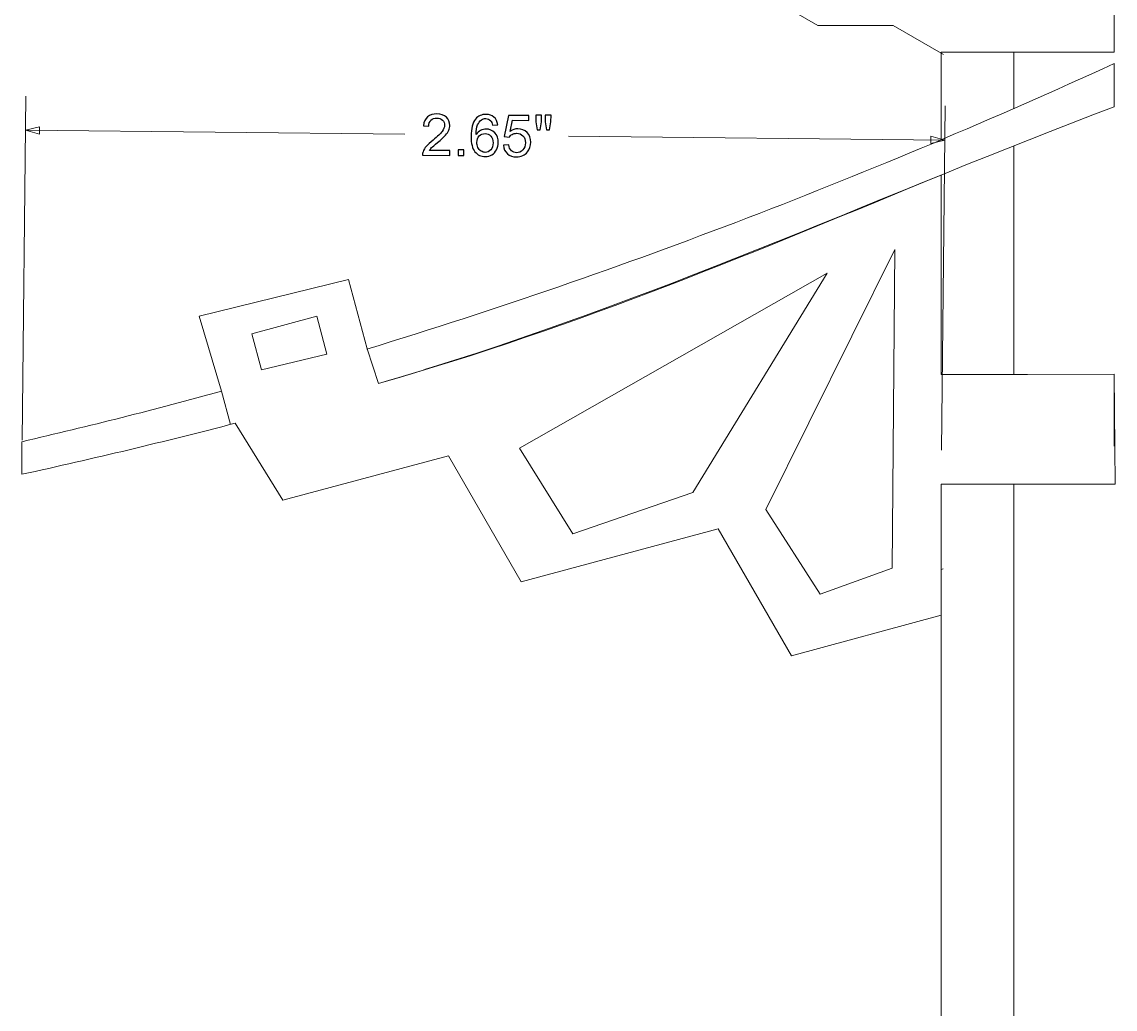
# Model space of a CAD drawing. Header units: inches. Extents: x -60.4 to -14.9, y -20.3 to 14.1.
# Drawn here: x -31.495 to -28.339, y 1.39 to 4.239 of the extents above; entities that cross this region are included whole.
import ezdxf

# ---------------------------------------------------------------- set-up
doc = ezdxf.new("R2010")
doc.units = ezdxf.units.IN
doc.header["$MEASUREMENT"] = 0
doc.layers.add('Master Desktop', color=7, linetype='Continuous', plot=False)

msp = doc.modelspace()

# ---------------------------------------------------------------- linework, layer by layer
at = {"layer": 'Master Desktop', "lineweight": 9}
msp.add_open_spline([(-29.7613, 4.447), (-29.7613, 4.447), (-29.5827, 4.3439), (-29.5827, 4.3439), (-29.5827, 4.3439), (-29.5827, 4.3439), (-29.3968, 4.3439), (-29.3968, 4.3439), (-29.3968, 4.3439), (-29.3968, 4.3439), (-29.1972, 4.2287), (-29.1972, 4.2287), (-29.1972, 4.2287), (-29.1972, 4.2287), (-28.9801, 4.2287), (-28.9801, 4.2287), (-28.9801, 4.2287), (-28.9801, 4.2287), (-28.8346, 4.1446), (-28.8346, 4.1446)], degree=3, knots=[0, 0, 0, 0, 0.166667, 0.166667, 0.166667, 0.166667, 0.333333, 0.333333, 0.333333, 0.333333, 0.5, 0.5, 0.5, 0.5, 0.666667, 0.666667, 0.666667, 0.666667, 1, 1, 1, 1], dxfattribs=at)
for points in [[(-28.3417, 4.3263), (-28.3417, 4.3263), (-28.3417, 4.1518), (-28.3417, 4.1518)], [(-28.8417, 4.1518), (-28.8417, 4.1518), (-28.3417, 4.1518), (-28.3417, 4.1518)], [(-28.3417, 3.9941), (-28.3417, 3.9941), (-28.3417, 4.1186), (-28.3417, 4.1186)], [(-30.4983, 3.295), (-30.4983, 3.295), (-30.552, 3.4953), (-30.552, 3.4953)], [(-30.9187, 3.1731), (-30.9187, 3.1731), (-30.893, 3.0772), (-30.893, 3.0772)], [(-31.4954, 3.0274), (-31.4954, 3.0274), (-31.4954, 2.9332), (-31.4954, 2.9332)]]:
    msp.add_open_spline(points, degree=3, dxfattribs=at)
at = {"layer": 'Master Desktop', "lineweight": 18}
for points in [[(-28.8417, 4.1518), (-28.8417, 4.1518), (-28.8417, 3.898), (-28.8417, 3.898)], [(-28.8417, 3.898), (-28.8417, 3.898), (-28.8417, 4.1518), (-28.8417, 4.1518)], [(-28.6317, 4.1518), (-28.6317, 4.1518), (-28.6317, 3.9889), (-28.6317, 3.9889)], [(-30.499, 3.2947), (-29.7552, 3.5217), (-29.0328, 3.8026), (-28.3417, 4.1186)], [(-28.6317, 3.8814), (-28.6317, 3.8814), (-28.6317, 3.2215), (-28.6317, 3.2215)], [(-28.8417, 3.797), (-28.8417, 3.797), (-28.8417, 3.2215), (-28.8417, 3.2215)], [(-28.8417, 3.2215), (-28.8417, 3.2215), (-28.8417, 3.797), (-28.8417, 3.797)], [(-31.4954, 3.0274), (-31.302, 3.0721), (-31.1097, 3.1207), (-30.9187, 3.1731)], [(-31.4954, 2.9332), (-31.2884, 2.9787), (-31.0827, 3.0277), (-30.8797, 3.0806)], [(-28.8417, 2.9048), (-28.8417, 2.9048), (-28.8417, -0.3767), (-28.8417, -0.3767)], [(-28.8417, -0.3767), (-28.8417, -0.3767), (-28.8417, 2.9048), (-28.8417, 2.9048)], [(-28.6317, 2.9048), (-28.6317, 2.9048), (-28.6317, -0.3737), (-28.6317, -0.3737)]]:
    msp.add_open_spline(points, degree=3, dxfattribs=at)
at = {"layer": 'Master Desktop', "color": 155, "lineweight": 9}
for points in [[(-31.4943, 3.0316), (-31.4943, 3.0316), (-31.4837, 4.0246), (-31.4837, 4.0246)], [(-28.8407, 3.0033), (-28.8407, 3.0033), (-28.8301, 3.9963), (-28.8301, 3.9963)], [(-31.4848, 3.9262), (-31.4848, 3.9262), (-30.3894, 3.9145), (-30.3894, 3.9145)], [(-29.9169, 3.9095), (-29.9169, 3.9095), (-28.8311, 3.8979), (-28.8311, 3.8979)]]:
    msp.add_open_spline(points, degree=3, dxfattribs=at)
at = {"layer": 'Master Desktop', "lineweight": 18}
msp.add_open_spline([(-30.4656, 3.1955), (-30.4138, 3.2108), (-30.3624, 3.2263), (-30.3112, 3.2422), (-30.3112, 3.2422), (-29.6175, 3.4572), (-29.0013, 3.7448), (-28.3417, 3.9941)], degree=3, knots=[0, 0, 0, 0, 0.333333, 0.333333, 0.333333, 0.333333, 1, 1, 1, 1], dxfattribs=at)
at = {"layer": 'Master Desktop', "color": 155}
for points, knots in [([(-30.2601, 3.8678), (-30.2601, 3.8678), (-30.2602, 3.8537), (-30.2602, 3.8537), (-30.2602, 3.8537), (-30.2602, 3.8537), (-30.339, 3.8541), (-30.339, 3.8541), (-30.339, 3.8541), (-30.3391, 3.8576), (-30.3385, 3.861), (-30.3372, 3.8643), (-30.3372, 3.8643), (-30.3352, 3.8696), (-30.332, 3.8749), (-30.3275, 3.8801), (-30.3275, 3.8801), (-30.323, 3.8852), (-30.3166, 3.8912), (-30.3083, 3.898), (-30.3083, 3.898), (-30.2953, 3.9085), (-30.2865, 3.9169), (-30.2819, 3.9231), (-30.2819, 3.9231), (-30.2773, 3.9293), (-30.275, 3.9352), (-30.2749, 3.9407), (-30.2749, 3.9407), (-30.2749, 3.9465), (-30.2769, 3.9514), (-30.2811, 3.9554), (-30.2811, 3.9554), (-30.2852, 3.9594), (-30.2906, 3.9614), (-30.2973, 3.9614), (-30.2973, 3.9614), (-30.3043, 3.9615), (-30.31, 3.9594), (-30.3142, 3.9552), (-30.3142, 3.9552), (-30.3185, 3.951), (-30.3206, 3.9451), (-30.3207, 3.9377), (-30.3207, 3.9377), (-30.3207, 3.9377), (-30.3358, 3.9393), (-30.3358, 3.9393), (-30.3358, 3.9393), (-30.3347, 3.9505), (-30.3307, 3.959), (-30.324, 3.9649), (-30.324, 3.9649), (-30.3172, 3.9707), (-30.3082, 3.9736), (-30.2969, 3.9736), (-30.2969, 3.9736), (-30.2854, 3.9735), (-30.2764, 3.9703), (-30.2698, 3.9639), (-30.2698, 3.9639), (-30.2631, 3.9575), (-30.2598, 3.9496), (-30.2599, 3.9403), (-30.2599, 3.9403), (-30.2599, 3.9355), (-30.2609, 3.9308), (-30.2629, 3.9262), (-30.2629, 3.9262), (-30.2649, 3.9216), (-30.2681, 3.9168), (-30.2727, 3.9117), (-30.2727, 3.9117), (-30.2772, 3.9066), (-30.2848, 3.8997), (-30.2954, 3.8909), (-30.2954, 3.8909), (-30.3042, 3.8835), (-30.3099, 3.8786), (-30.3124, 3.876), (-30.3124, 3.876), (-30.3149, 3.8733), (-30.3169, 3.8707), (-30.3186, 3.8681), (-30.3186, 3.8681), (-30.3186, 3.8681), (-30.2601, 3.8678), (-30.2601, 3.8678)], [0, 0, 0, 0, 0.043478, 0.043478, 0.043478, 0.043478, 0.086957, 0.086957, 0.086957, 0.086957, 0.130435, 0.130435, 0.130435, 0.130435, 0.173913, 0.173913, 0.173913, 0.173913, 0.217391, 0.217391, 0.217391, 0.217391, 0.26087, 0.26087, 0.26087, 0.26087, 0.304348, 0.304348, 0.304348, 0.304348, 0.347826, 0.347826, 0.347826, 0.347826, 0.391304, 0.391304, 0.391304, 0.391304, 0.434783, 0.434783, 0.434783, 0.434783, 0.478261, 0.478261, 0.478261, 0.478261, 0.521739, 0.521739, 0.521739, 0.521739, 0.565217, 0.565217, 0.565217, 0.565217, 0.608696, 0.608696, 0.608696, 0.608696, 0.652174, 0.652174, 0.652174, 0.652174, 0.695652, 0.695652, 0.695652, 0.695652, 0.73913, 0.73913, 0.73913, 0.73913, 0.782609, 0.782609, 0.782609, 0.782609, 0.826087, 0.826087, 0.826087, 0.826087, 0.869565, 0.869565, 0.869565, 0.869565, 0.913043, 0.913043, 0.913043, 0.913043, 1, 1, 1, 1]), ([(-30.1217, 3.9422), (-30.1217, 3.9422), (-30.1362, 3.9411), (-30.1362, 3.9411), (-30.1362, 3.9411), (-30.1375, 3.9469), (-30.1393, 3.9511), (-30.1417, 3.9537), (-30.1417, 3.9537), (-30.1457, 3.9579), (-30.1505, 3.96), (-30.1563, 3.96), (-30.1563, 3.96), (-30.161, 3.9601), (-30.1651, 3.9588), (-30.1686, 3.9562), (-30.1686, 3.9562), (-30.1732, 3.9529), (-30.1769, 3.948), (-30.1796, 3.9415), (-30.1796, 3.9415), (-30.1823, 3.9351), (-30.1837, 3.9259), (-30.1839, 3.914), (-30.1839, 3.914), (-30.1804, 3.9193), (-30.176, 3.9233), (-30.1709, 3.9259), (-30.1709, 3.9259), (-30.1658, 3.9284), (-30.1604, 3.9297), (-30.1549, 3.9297), (-30.1549, 3.9297), (-30.1451, 3.9296), (-30.1368, 3.926), (-30.13, 3.9188), (-30.13, 3.9188), (-30.1232, 3.9116), (-30.1198, 3.9022), (-30.1199, 3.8909), (-30.1199, 3.8909), (-30.1199, 3.8834), (-30.1216, 3.8765), (-30.1248, 3.8701), (-30.1248, 3.8701), (-30.1281, 3.8636), (-30.1325, 3.8587), (-30.1382, 3.8554), (-30.1382, 3.8554), (-30.1438, 3.852), (-30.1502, 3.8503), (-30.1574, 3.8504), (-30.1574, 3.8504), (-30.1696, 3.8504), (-30.1795, 3.855), (-30.1872, 3.864), (-30.1872, 3.864), (-30.1948, 3.873), (-30.1986, 3.8878), (-30.1985, 3.9084), (-30.1985, 3.9084), (-30.1984, 3.9314), (-30.194, 3.9481), (-30.1854, 3.9586), (-30.1854, 3.9586), (-30.178, 3.9676), (-30.1679, 3.9721), (-30.1553, 3.9721), (-30.1553, 3.9721), (-30.146, 3.972), (-30.1383, 3.9694), (-30.1324, 3.9641), (-30.1324, 3.9641), (-30.1264, 3.9588), (-30.1228, 3.9515), (-30.1217, 3.9422)], [0, 0, 0, 0, 0.05, 0.05, 0.05, 0.05, 0.1, 0.1, 0.1, 0.1, 0.15, 0.15, 0.15, 0.15, 0.2, 0.2, 0.2, 0.2, 0.25, 0.25, 0.25, 0.25, 0.3, 0.3, 0.3, 0.3, 0.35, 0.35, 0.35, 0.35, 0.4, 0.4, 0.4, 0.4, 0.45, 0.45, 0.45, 0.45, 0.5, 0.5, 0.5, 0.5, 0.55, 0.55, 0.55, 0.55, 0.6, 0.6, 0.6, 0.6, 0.65, 0.65, 0.65, 0.65, 0.7, 0.7, 0.7, 0.7, 0.75, 0.75, 0.75, 0.75, 0.8, 0.8, 0.8, 0.8, 0.85, 0.85, 0.85, 0.85, 0.9, 0.9, 0.9, 0.9, 1, 1, 1, 1]), ([(-30.1053, 3.8828), (-30.1053, 3.8828), (-30.0899, 3.8841), (-30.0899, 3.8841), (-30.0899, 3.8841), (-30.0888, 3.8766), (-30.0862, 3.8709), (-30.0821, 3.8671), (-30.0821, 3.8671), (-30.0779, 3.8634), (-30.0729, 3.8615), (-30.0671, 3.8614), (-30.0671, 3.8614), (-30.0601, 3.8614), (-30.0541, 3.864), (-30.0492, 3.8693), (-30.0492, 3.8693), (-30.0443, 3.8746), (-30.0418, 3.8816), (-30.0417, 3.8904), (-30.0417, 3.8904), (-30.0417, 3.8987), (-30.044, 3.9053), (-30.0487, 3.9102), (-30.0487, 3.9102), (-30.0533, 3.915), (-30.0594, 3.9175), (-30.067, 3.9175), (-30.067, 3.9175), (-30.0717, 3.9175), (-30.076, 3.9165), (-30.0798, 3.9144), (-30.0798, 3.9144), (-30.0836, 3.9122), (-30.0866, 3.9095), (-30.0888, 3.9061), (-30.0888, 3.9061), (-30.0888, 3.9061), (-30.1025, 3.9079), (-30.1025, 3.9079), (-30.1025, 3.9079), (-30.1025, 3.9079), (-30.0906, 3.9691), (-30.0906, 3.9691), (-30.0906, 3.9691), (-30.0906, 3.9691), (-30.0314, 3.9688), (-30.0314, 3.9688), (-30.0314, 3.9688), (-30.0314, 3.9688), (-30.0315, 3.9548), (-30.0315, 3.9548), (-30.0315, 3.9548), (-30.0315, 3.9548), (-30.079, 3.9551), (-30.079, 3.9551), (-30.079, 3.9551), (-30.079, 3.9551), (-30.0856, 3.9231), (-30.0856, 3.9231), (-30.0856, 3.9231), (-30.0784, 3.928), (-30.0709, 3.9305), (-30.0631, 3.9304), (-30.0631, 3.9304), (-30.0527, 3.9304), (-30.0439, 3.9267), (-30.0368, 3.9194), (-30.0368, 3.9194), (-30.0296, 3.9122), (-30.0261, 3.9029), (-30.0262, 3.8916), (-30.0262, 3.8916), (-30.0262, 3.8808), (-30.0295, 3.8715), (-30.0358, 3.8637), (-30.0358, 3.8637), (-30.0435, 3.8541), (-30.0539, 3.8493), (-30.0672, 3.8494), (-30.0672, 3.8494), (-30.078, 3.8494), (-30.0868, 3.8525), (-30.0936, 3.8586), (-30.0936, 3.8586), (-30.1005, 3.8647), (-30.1044, 3.8728), (-30.1053, 3.8828)], [0, 0, 0, 0, 0.043478, 0.043478, 0.043478, 0.043478, 0.086957, 0.086957, 0.086957, 0.086957, 0.130435, 0.130435, 0.130435, 0.130435, 0.173913, 0.173913, 0.173913, 0.173913, 0.217391, 0.217391, 0.217391, 0.217391, 0.26087, 0.26087, 0.26087, 0.26087, 0.304348, 0.304348, 0.304348, 0.304348, 0.347826, 0.347826, 0.347826, 0.347826, 0.391304, 0.391304, 0.391304, 0.391304, 0.434783, 0.434783, 0.434783, 0.434783, 0.478261, 0.478261, 0.478261, 0.478261, 0.521739, 0.521739, 0.521739, 0.521739, 0.565217, 0.565217, 0.565217, 0.565217, 0.608696, 0.608696, 0.608696, 0.608696, 0.652174, 0.652174, 0.652174, 0.652174, 0.695652, 0.695652, 0.695652, 0.695652, 0.73913, 0.73913, 0.73913, 0.73913, 0.782609, 0.782609, 0.782609, 0.782609, 0.826087, 0.826087, 0.826087, 0.826087, 0.869565, 0.869565, 0.869565, 0.869565, 0.913043, 0.913043, 0.913043, 0.913043, 1, 1, 1, 1]), ([(-30.0075, 3.9276), (-30.0075, 3.9276), (-30.0115, 3.9503), (-30.0115, 3.9503), (-30.0115, 3.9503), (-30.0115, 3.9503), (-30.0114, 3.9698), (-30.0114, 3.9698), (-30.0114, 3.9698), (-30.0114, 3.9698), (-29.9947, 3.9697), (-29.9947, 3.9697), (-29.9947, 3.9697), (-29.9947, 3.9697), (-29.9948, 3.9502), (-29.9948, 3.9502), (-29.9948, 3.9502), (-29.9948, 3.9502), (-29.9986, 3.9276), (-29.9986, 3.9276), (-29.9986, 3.9276), (-29.9986, 3.9276), (-30.0075, 3.9276), (-30.0075, 3.9276)], [0, 0, 0, 0, 0.142857, 0.142857, 0.142857, 0.142857, 0.285714, 0.285714, 0.285714, 0.285714, 0.428571, 0.428571, 0.428571, 0.428571, 0.571429, 0.571429, 0.571429, 0.571429, 0.714286, 0.714286, 0.714286, 0.714286, 1, 1, 1, 1]), ([(-29.9806, 3.9275), (-29.9806, 3.9275), (-29.9845, 3.9502), (-29.9845, 3.9502), (-29.9845, 3.9502), (-29.9845, 3.9502), (-29.9844, 3.9697), (-29.9844, 3.9697), (-29.9844, 3.9697), (-29.9844, 3.9697), (-29.9677, 3.9696), (-29.9677, 3.9696), (-29.9677, 3.9696), (-29.9677, 3.9696), (-29.9678, 3.9501), (-29.9678, 3.9501), (-29.9678, 3.9501), (-29.9678, 3.9501), (-29.9719, 3.9274), (-29.9719, 3.9274), (-29.9719, 3.9274), (-29.9719, 3.9274), (-29.9806, 3.9275), (-29.9806, 3.9275)], [0, 0, 0, 0, 0.142857, 0.142857, 0.142857, 0.142857, 0.285714, 0.285714, 0.285714, 0.285714, 0.428571, 0.428571, 0.428571, 0.428571, 0.571429, 0.571429, 0.571429, 0.571429, 0.714286, 0.714286, 0.714286, 0.714286, 1, 1, 1, 1]), ([(-30.1817, 3.8911), (-30.1818, 3.8861), (-30.1807, 3.8813), (-30.1786, 3.8767), (-30.1786, 3.8767), (-30.1765, 3.872), (-30.1735, 3.8685), (-30.1697, 3.8661), (-30.1697, 3.8661), (-30.1658, 3.8636), (-30.1618, 3.8624), (-30.1576, 3.8624), (-30.1576, 3.8624), (-30.1514, 3.8623), (-30.1461, 3.8648), (-30.1416, 3.8698), (-30.1416, 3.8698), (-30.1371, 3.8747), (-30.1349, 3.8815), (-30.1348, 3.8901), (-30.1348, 3.8901), (-30.1348, 3.8983), (-30.1369, 3.9048), (-30.1413, 3.9096), (-30.1413, 3.9096), (-30.1457, 3.9144), (-30.1512, 3.9167), (-30.1579, 3.9168), (-30.1579, 3.9168), (-30.1645, 3.9168), (-30.1701, 3.9145), (-30.1747, 3.9098), (-30.1747, 3.9098), (-30.1794, 3.905), (-30.1817, 3.8988), (-30.1817, 3.8911)], [0, 0, 0, 0, 0.1, 0.1, 0.1, 0.1, 0.2, 0.2, 0.2, 0.2, 0.3, 0.3, 0.3, 0.3, 0.4, 0.4, 0.4, 0.4, 0.5, 0.5, 0.5, 0.5, 0.6, 0.6, 0.6, 0.6, 0.7, 0.7, 0.7, 0.7, 0.8, 0.8, 0.8, 0.8, 1, 1, 1, 1]), ([(-30.2362, 3.8531), (-30.2362, 3.8531), (-30.2361, 3.8697), (-30.2361, 3.8697), (-30.2361, 3.8697), (-30.2361, 3.8697), (-30.2195, 3.8696), (-30.2195, 3.8696), (-30.2195, 3.8696), (-30.2195, 3.8696), (-30.2196, 3.853), (-30.2196, 3.853), (-30.2196, 3.853), (-30.2196, 3.853), (-30.2362, 3.8531), (-30.2362, 3.8531)], [0, 0, 0, 0, 0.2, 0.2, 0.2, 0.2, 0.4, 0.4, 0.4, 0.4, 0.6, 0.6, 0.6, 0.6, 1, 1, 1, 1])]:
    msp.add_open_spline(points, degree=3, knots=knots, dxfattribs=at)
at = {"layer": 'Master Desktop', "color": 155, "lineweight": 9}
for points in [[(-31.4449, 3.9151), (-31.4449, 3.9151), (-31.4848, 3.9262), (-31.4848, 3.9262), (-31.4848, 3.9262), (-31.4848, 3.9262), (-31.4447, 3.9365), (-31.4447, 3.9365), (-31.4447, 3.9365), (-31.4447, 3.9365), (-31.4449, 3.9151), (-31.4449, 3.9151)], [(-28.8712, 3.8876), (-28.8712, 3.8876), (-28.8311, 3.8979), (-28.8311, 3.8979), (-28.8311, 3.8979), (-28.8311, 3.8979), (-28.871, 3.909), (-28.871, 3.909), (-28.871, 3.909), (-28.871, 3.909), (-28.8712, 3.8876), (-28.8712, 3.8876)]]:
    msp.add_open_spline(points, degree=3, knots=[0, 0, 0, 0, 0.25, 0.25, 0.25, 0.25, 0.5, 0.5, 0.5, 0.5, 1, 1, 1, 1], dxfattribs=at)
at = {"layer": 'Master Desktop', "color": 1, "lineweight": 9}
for points, knots in [([(-30.8798, 3.0806), (-30.8798, 3.0806), (-30.7422, 2.8585), (-30.7422, 2.8585), (-30.7422, 2.8585), (-30.7422, 2.8585), (-30.264, 2.9867), (-30.264, 2.9867), (-30.264, 2.9867), (-30.264, 2.9867), (-30.0541, 2.6231), (-30.0541, 2.6231), (-30.0541, 2.6231), (-30.0541, 2.6231), (-29.4854, 2.7755), (-29.4854, 2.7755), (-29.4854, 2.7755), (-29.4854, 2.7755), (-29.2738, 2.4091), (-29.2738, 2.4091), (-29.2738, 2.4091), (-29.2738, 2.4091), (-28.8417, 2.5267), (-28.8417, 2.5267), (-28.8417, 2.5267), (-28.8417, 2.5267), (-28.8417, 2.9048), (-28.8417, 2.9048), (-28.8417, 2.9048), (-28.8417, 2.9048), (-28.5917, 2.9048), (-28.5917, 2.9048), (-28.5917, 2.9048), (-28.5917, 2.9048), (-28.339, 2.9046), (-28.339, 2.9046), (-28.339, 2.9046), (-28.339, 2.9046), (-28.3417, 3.2218), (-28.3417, 3.2218), (-28.3417, 3.2218), (-28.3417, 3.2218), (-28.5917, 3.2215), (-28.5917, 3.2215), (-28.5917, 3.2215), (-28.5917, 3.2215), (-28.8417, 3.2215), (-28.8417, 3.2215), (-28.8417, 3.2215), (-28.8417, 3.2215), (-28.8417, 3.797), (-28.8417, 3.797), (-28.8417, 3.797), (-29.3541, 3.5851), (-29.8899, 3.3594), (-30.4656, 3.1955), (-30.4656, 3.1955), (-30.4656, 3.1955), (-30.4983, 3.295), (-30.4983, 3.295)], [0, 0, 0, 0, 0.0625, 0.0625, 0.0625, 0.0625, 0.125, 0.125, 0.125, 0.125, 0.1875, 0.1875, 0.1875, 0.1875, 0.25, 0.25, 0.25, 0.25, 0.3125, 0.3125, 0.3125, 0.3125, 0.375, 0.375, 0.375, 0.375, 0.4375, 0.4375, 0.4375, 0.4375, 0.5, 0.5, 0.5, 0.5, 0.5625, 0.5625, 0.5625, 0.5625, 0.625, 0.625, 0.625, 0.625, 0.6875, 0.6875, 0.6875, 0.6875, 0.75, 0.75, 0.75, 0.75, 0.8125, 0.8125, 0.8125, 0.8125, 0.875, 0.875, 0.875, 0.875, 1, 1, 1, 1]), ([(-30.9187, 3.1731), (-30.9187, 3.1731), (-30.9833, 3.3893), (-30.9833, 3.3893), (-30.9833, 3.3893), (-30.9833, 3.3893), (-30.552, 3.4953), (-30.552, 3.4953)], [0, 0, 0, 0, 0.333333, 0.333333, 0.333333, 0.333333, 1, 1, 1, 1]), ([(-30.6147, 3.2801), (-30.6147, 3.2801), (-30.8036, 3.2344), (-30.8036, 3.2344), (-30.8036, 3.2344), (-30.8036, 3.2344), (-30.8317, 3.339), (-30.8317, 3.339), (-30.8317, 3.339), (-30.8317, 3.339), (-30.6439, 3.3893), (-30.6439, 3.3893), (-30.6439, 3.3893), (-30.6439, 3.3893), (-30.6147, 3.2801), (-30.6147, 3.2801)], [0, 0, 0, 0, 0.2, 0.2, 0.2, 0.2, 0.4, 0.4, 0.4, 0.4, 0.6, 0.6, 0.6, 0.6, 1, 1, 1, 1])]:
    msp.add_open_spline(points, degree=3, knots=knots, dxfattribs=at)
at = {"layer": 'Master Desktop', "color": 5, "lineweight": 9}
for points in [[(-29.3472, 2.8317), (-29.3472, 2.8317), (-28.9748, 3.5817), (-28.9748, 3.5817), (-28.9748, 3.5817), (-28.9748, 3.5817), (-28.9826, 2.6624), (-28.9826, 2.6624), (-28.9826, 2.6624), (-28.9826, 2.6624), (-29.191, 2.5869), (-29.191, 2.5869), (-29.191, 2.5869), (-29.191, 2.5869), (-29.3472, 2.8317), (-29.3472, 2.8317)], [(-30.0582, 3.0088), (-30.0582, 3.0088), (-29.1701, 3.514), (-29.1701, 3.514), (-29.1701, 3.514), (-29.1701, 3.514), (-29.5581, 2.8812), (-29.5581, 2.8812), (-29.5581, 2.8812), (-29.5581, 2.8812), (-29.9045, 2.7614), (-29.9045, 2.7614), (-29.9045, 2.7614), (-29.9045, 2.7614), (-30.0582, 3.0088), (-30.0582, 3.0088)]]:
    msp.add_open_spline(points, degree=3, knots=[0, 0, 0, 0, 0.2, 0.2, 0.2, 0.2, 0.4, 0.4, 0.4, 0.4, 0.6, 0.6, 0.6, 0.6, 1, 1, 1, 1], dxfattribs=at)
at = {"layer": 'Master Desktop', "color": 1, "lineweight": 9}
for points in [[(-28.3417, 3.2218), (-28.3417, 3.2218), (-28.3417, 3.0149), (-28.3417, 3.0149)], [(-28.8417, 2.6584), (-28.8417, 2.6584), (-28.8359, 2.66), (-28.8359, 2.66)]]:
    msp.add_open_spline(points, degree=3, dxfattribs=at)

doc.saveas('drawing.dxf')
